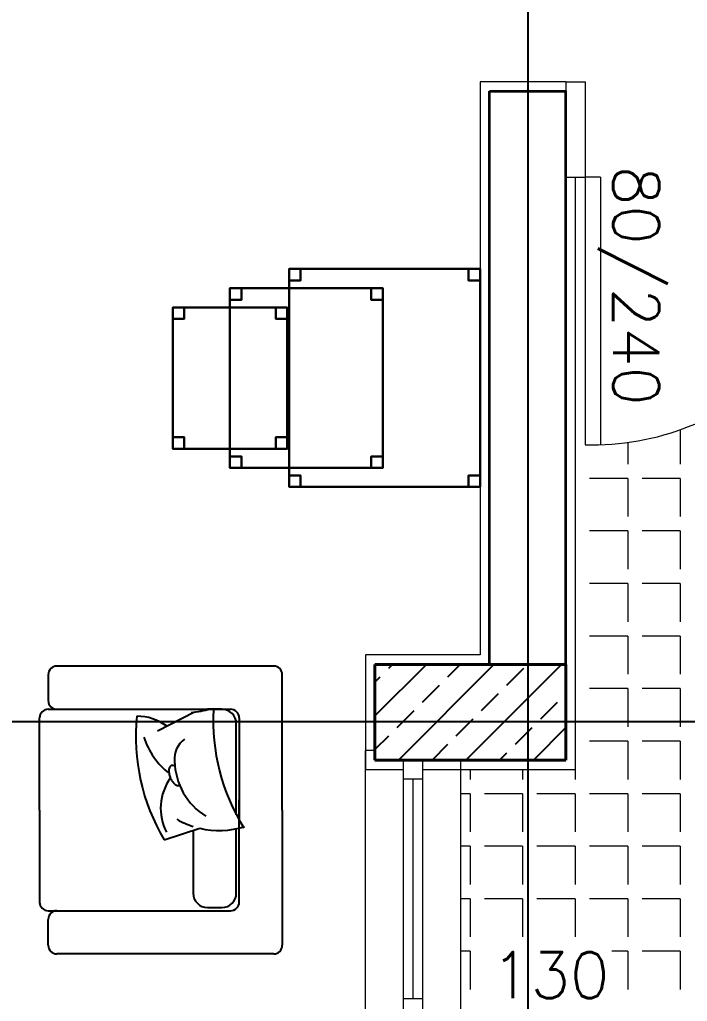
# Model space of a CAD drawing. Header units: inches. Extents: x -7543 to -822, y 102837 to 190349.
# Drawn here: x -829.8299 to -829.795, y 102836.7978 to 102836.8492 of the extents above; entities that cross this region are included whole.
import ezdxf

# ---------------------------------------------------------------- set-up
doc = ezdxf.new("R2010")
doc.units = ezdxf.units.IN
doc.header["$MEASUREMENT"] = 0
doc.linetypes.add('DASHDOTX2', pattern=[2, 1, -0.5, 0, -0.5])
for name, color, linetype, lineweight in [('AKS', 1, 'Continuous', 25), ('İZ DÜŞÜM', 253, 'Continuous', 20), ('KOLON', 2, 'Continuous', 40), ('SIVA', 150, 'Continuous', 15), ('TARAMA', 8, 'Continuous', 25)]:
    doc.layers.add(name, color=color, linetype=linetype, lineweight=lineweight)
for name, color, linetype, lineweight, true_color in [('DUVAR', 7, 'Continuous', 35, 0xfc4642), ('KAPI', 7, 'Continuous', 18, 0xffb360), ('PENCERE', 7, 'Continuous', 18, 0xffb360), ('TEFRİŞ', 7, 'Continuous', 25, 0x78462c)]:
    doc.layers.add(name, color=color, linetype=linetype, lineweight=lineweight, true_color=true_color)
doc.styles.add('TXTX', font='TXTX')

msp = doc.modelspace()

# ---------------------------------------------------------------- linework, layer by layer
at = {"layer": 'AKS', "linetype": 'DASHDOTX2', "ltscale": 10}
for p, q in [((-829.8033199212352, 102837.241780972), (-829.8033199212352, 102836.7293249838)), ((-829.7205326753192, 102836.8124307916), (-830.0911364701894, 102836.8124307916))]:
    msp.add_line(p, q, dxfattribs=at)
at = {"layer": 'DUVAR'}
for p, q in [((-829.8053199212353, 102836.8154307916), (-829.8053199212353, 102836.8454307916)), ((-829.8053199212353, 102836.8454307916), (-829.8013199212353, 102836.8454307916)), ((-829.8013199212353, 102836.8154307916), (-829.8013199212353, 102836.8454307916))]:
    msp.add_line(p, q, dxfattribs=at)
at = {"layer": 'İZ DÜŞÜM'}
for p, q in [((-829.7953379309974, 102836.8277196493), (-829.7953379309974, 102836.8259187661)), ((-829.7980879309973, 102836.8270488106), (-829.7980879309973, 102836.8259187661)), ((-829.7980879309974, 102836.8251687661), (-829.8000879309974, 102836.8251687661)), ((-829.7980879309973, 102836.8251687661), (-829.7980879309973, 102836.8231687661)), ((-829.7953379309974, 102836.8251687661), (-829.7973379309974, 102836.8251687661)), ((-829.7953379309974, 102836.8251687661), (-829.7953379309974, 102836.8231687661)), ((-829.7980879309974, 102836.8224187661), (-829.8000879309974, 102836.8224187661)), ((-829.7980879309973, 102836.8224187661), (-829.7980879309973, 102836.8204187661)), ((-829.7953379309974, 102836.8224187661), (-829.7973379309974, 102836.8224187661)), ((-829.7953379309974, 102836.8224187661), (-829.7953379309974, 102836.8204187661)), ((-829.7980879309974, 102836.8196687661), (-829.8000879309974, 102836.8196687661)), ((-829.7980879309973, 102836.8196687661), (-829.7980879309973, 102836.8176687661)), ((-829.7953379309974, 102836.8196687661), (-829.7973379309974, 102836.8196687661)), ((-829.7953379309974, 102836.8196687661), (-829.7953379309974, 102836.8176687661)), ((-829.7980879309974, 102836.8169187661), (-829.8000879309974, 102836.8169187661)), ((-829.7980879309973, 102836.8169187661), (-829.7980879309973, 102836.8149187661)), ((-829.7953379309974, 102836.8169187661), (-829.7973379309974, 102836.8169187661)), ((-829.7953379309974, 102836.8169187661), (-829.7953379309974, 102836.8149187661)), ((-829.7980879309974, 102836.8141687661), (-829.8000879309974, 102836.8141687661)), ((-829.7980879309973, 102836.8141687661), (-829.7980879309973, 102836.8121687661)), ((-829.7953379309974, 102836.8141687661), (-829.7973379309974, 102836.8141687661)), ((-829.7953379309974, 102836.8141687661), (-829.7953379309974, 102836.8121687661)), ((-829.7980879309974, 102836.8114187661), (-829.8000879309974, 102836.8114187661)), ((-829.7980879309973, 102836.8114187661), (-829.7980879309973, 102836.8094187661)), ((-829.7953379309974, 102836.8114187661), (-829.7973379309974, 102836.8114187661)), ((-829.7953379309974, 102836.8114187661), (-829.7953379309974, 102836.8094187661)), ((-829.8063379309974, 102836.8099307916), (-829.8063379309974, 102836.8094187661)), ((-829.8035879309974, 102836.8099307916), (-829.8035879309974, 102836.8094187661)), ((-829.8008379309974, 102836.8099307916), (-829.8008379309974, 102836.8094187661)), ((-829.8063379309974, 102836.8086687661), (-829.8068199212353, 102836.8086687661)), ((-829.8063379309974, 102836.8086687661), (-829.8063379309974, 102836.8066687661)), ((-829.8035879309974, 102836.8086687661), (-829.8055879309974, 102836.8086687661)), ((-829.8035879309974, 102836.8086687661), (-829.8035879309974, 102836.8066687661)), ((-829.8008379309974, 102836.8086687661), (-829.8028379309974, 102836.8086687661)), ((-829.8008379309974, 102836.8086687661), (-829.8008379309974, 102836.8066687661)), ((-829.7980879309974, 102836.8086687661), (-829.8000879309974, 102836.8086687661)), ((-829.7980879309973, 102836.8086687661), (-829.7980879309973, 102836.8066687661)), ((-829.7953379309974, 102836.8086687661), (-829.7973379309974, 102836.8086687661)), ((-829.7953379309974, 102836.8086687661), (-829.7953379309974, 102836.8066687661)), ((-829.8063379309974, 102836.8059187661), (-829.8068199212353, 102836.8059187661)), ((-829.8063379309974, 102836.8059187661), (-829.8063379309974, 102836.8039187661)), ((-829.8035879309974, 102836.8059187661), (-829.8055879309974, 102836.8059187661)), ((-829.8035879309974, 102836.8059187661), (-829.8035879309974, 102836.8039187661)), ((-829.8008379309974, 102836.8059187661), (-829.8028379309974, 102836.8059187661)), ((-829.8008379309974, 102836.8059187661), (-829.8008379309974, 102836.8039187661)), ((-829.7980879309974, 102836.8059187661), (-829.8000879309974, 102836.8059187661)), ((-829.7980879309973, 102836.8059187661), (-829.7980879309973, 102836.8039187661)), ((-829.7953379309974, 102836.8059187661), (-829.7973379309974, 102836.8059187661)), ((-829.7953379309974, 102836.8059187661), (-829.7953379309974, 102836.8039187661)), ((-829.8063379309974, 102836.8031687661), (-829.8068199212353, 102836.8031687661)), ((-829.8063379309974, 102836.8031687661), (-829.8063379309974, 102836.8011687661)), ((-829.8035879309974, 102836.8031687661), (-829.8055879309974, 102836.8031687661)), ((-829.8035879309974, 102836.8031687661), (-829.8035879309974, 102836.8011687661)), ((-829.8008379309974, 102836.8031687661), (-829.8028379309974, 102836.8031687661)), ((-829.8008379309974, 102836.8031687661), (-829.8008379309974, 102836.8011687661)), ((-829.7980879309974, 102836.8031687661), (-829.8000879309974, 102836.8031687661)), ((-829.7980879309973, 102836.8031687661), (-829.7980879309973, 102836.8011687661)), ((-829.7953379309974, 102836.8031687661), (-829.7973379309974, 102836.8031687661)), ((-829.7953379309974, 102836.8031687661), (-829.7953379309974, 102836.8011687661)), ((-829.8063379309974, 102836.8004187661), (-829.8068199212353, 102836.8004187661)), ((-829.8063379309974, 102836.8004187661), (-829.8063379309974, 102836.7984187661)), ((-829.7980879309974, 102836.8004187661), (-829.7989108933191, 102836.8004187661)), ((-829.7980879309973, 102836.8004187661), (-829.7980879309973, 102836.7984187661)), ((-829.7953379309974, 102836.8004187661), (-829.7973379309974, 102836.8004187661)), ((-829.7953379309974, 102836.8004187661), (-829.7953379309974, 102836.7984187661))]:
    msp.add_line(p, q, dxfattribs=at)
at = {"layer": 'KAPI'}
for p, q in [((-829.8013199212353, 102836.8459307916), (-829.8003199212353, 102836.8459307916)), ((-829.8013199212353, 102836.8459307916), (-829.8013199212353, 102836.8409307916)), ((-829.8003199212353, 102836.8459307916), (-829.8003199212353, 102836.8409307916)), ((-829.8013199212353, 102836.8409307916), (-829.8003199212353, 102836.8409307916)), ((-829.8003199212353, 102836.8409307916), (-829.8003199212353, 102836.8269307916)), ((-829.7995199212353, 102836.8409307916), (-829.8003199212353, 102836.8409307916)), ((-829.7995199212353, 102836.8409307916), (-829.7995199212353, 102836.8269307916))]:
    msp.add_line(p, q, dxfattribs=at)
msp.add_arc((-829.7999199212353, 102836.8405307916), 0.01360588108135596, 268.3153156819658, 1.684684365761425, dxfattribs=at)
at = {"layer": 'KOLON'}
for p, q in [((-829.8113199212353, 102836.8154307916), (-829.8113199212353, 102836.8104307916)), ((-829.8013199212353, 102836.8154307916), (-829.8113199212353, 102836.8154307916)), ((-829.8013199212353, 102836.8104307916), (-829.8013199212353, 102836.8154307916)), ((-829.8113199212353, 102836.8104307916), (-829.8013199212353, 102836.8104307916))]:
    msp.add_line(p, q, dxfattribs=at)
at = {"layer": 'PENCERE'}
for p, q in [((-829.8118199212353, 102836.7844307916), (-829.8118199212353, 102836.8109307916)), ((-829.8113199212353, 102836.8109307916), (-829.8118199212353, 102836.8109307916)), ((-829.8098199212352, 102836.7844307916), (-829.8098199212352, 102836.8104307916)), ((-829.8088199212352, 102836.7844307916), (-829.8088199212352, 102836.8104307916)), ((-829.8068199212353, 102836.7839307916), (-829.8068199212353, 102836.8104307916)), ((-829.8088199212352, 102836.8094307916), (-829.8098199212352, 102836.8094307916)), ((-829.8093199212353, 102836.7979307916), (-829.8093199212353, 102836.8094307916)), ((-829.8088199212352, 102836.7979307916), (-829.8098199212352, 102836.7979307916))]:
    msp.add_line(p, q, dxfattribs=at)
at = {"layer": 'SIVA'}
for p, q in [((-829.8058199212353, 102836.8459307916), (-829.8058199212353, 102836.8159307916)), ((-829.8013199212353, 102836.8459307916), (-829.8058199212353, 102836.8459307916)), ((-829.8008199212353, 102836.8149307916), (-829.8008199212353, 102836.8409307916)), ((-829.8118199212353, 102836.8159307916), (-829.8118199212353, 102836.8099307916)), ((-829.8058199212353, 102836.8159307916), (-829.8118199212353, 102836.8159307916)), ((-829.8008199212353, 102836.8099307916), (-829.8008199212353, 102836.8159307916)), ((-829.8118199212353, 102836.8099307916), (-829.8098199212353, 102836.8099307916)), ((-829.8088199212352, 102836.8099307916), (-829.8008199212353, 102836.8099307916))]:
    msp.add_line(p, q, dxfattribs=at)
at = {"layer": 'TARAMA'}
for p, q in [((-829.8086308961849, 102836.8154307916), (-829.8113199212353, 102836.8127417665)), ((-829.8103986631409, 102836.8154307916), (-829.810616627141, 102836.8152128276)), ((-829.805095362279, 102836.8154307916), (-829.810095362279, 102836.8104307916)), ((-829.8068631292349, 102836.8154307916), (-829.8075230349733, 102836.8147708858)), ((-829.801559828373, 102836.8154307916), (-829.8065598283731, 102836.8104307916)), ((-829.8035455593292, 102836.8152128276), (-829.8044294428056, 102836.8143289441)), ((-829.8110585688793, 102836.8147708858), (-829.8113199212353, 102836.8145095335)), ((-829.8079649767116, 102836.8143289441), (-829.808848860188, 102836.8134450606)), ((-829.8048713845438, 102836.8138870024), (-829.8057552680203, 102836.8130031189)), ((-829.8013199212353, 102836.8139029318), (-829.801335850638, 102836.8138870024)), ((-829.8017777923762, 102836.8134450606), (-829.8026616758527, 102836.8125611772)), ((-829.8092908019263, 102836.8130031189), (-829.8101746854028, 102836.8121192354)), ((-829.8061972097586, 102836.8125611772), (-829.8070810932351, 102836.8116772937)), ((-829.8013199212353, 102836.8121351648), (-829.8030242944671, 102836.8104307916)), ((-829.810616627141, 102836.8116772937), (-829.8113199212353, 102836.8109739996)), ((-829.8031036175909, 102836.8121192354), (-829.8039875010674, 102836.8112353519)), ((-829.8075230349733, 102836.8112353519), (-829.808327595329, 102836.8104307916)), ((-829.8044294428056, 102836.8107934102), (-829.8047920614231, 102836.8104307916))]:
    msp.add_line(p, q, dxfattribs=at)
at = {"layer": 'TEFRİŞ'}
for p, q in [((-829.8166226838852, 102836.8153465497), (-829.8279742670738, 102836.8153465497)), ((-829.8284261788326, 102836.814894638), (-829.8284261788326, 102836.8135389027)), ((-829.8161707721264, 102836.8078146871), (-829.8161707721264, 102836.814894638)), ((-829.8284261788326, 102836.8130869909), (-829.8284261788326, 102836.8130869909)), ((-829.8284261788326, 102836.8130869909), (-829.8279742670738, 102836.8130869909)), ((-829.8279742670738, 102836.8130869909), (-829.818882242679, 102836.8130869909)), ((-829.8227013634526, 102836.8119548364), (-829.8207767298439, 102836.8129550557)), ((-829.8193341544378, 102836.8130869909), (-829.8200873407023, 102836.8130869909)), ((-829.8288780905914, 102836.8078146871), (-829.8288780905914, 102836.8126350792)), ((-829.8185809681731, 102836.8075627913), (-829.8185809681731, 102836.8123338047)), ((-829.8184303309203, 102836.8126350792), (-829.8184303309203, 102836.8072864549)), ((-829.8184303309203, 102836.802994295), (-829.8184303309203, 102836.8083429193)), ((-829.8288780905914, 102836.8078146871), (-829.8288780905914, 102836.802994295)), ((-829.8161707721264, 102836.8078146871), (-829.8161707721264, 102836.8007347362)), ((-829.8223585390455, 102836.8062543778), (-829.820494747362, 102836.8068581201)), ((-829.820840526967, 102836.8067461109), (-829.820840526967, 102836.8034647361)), ((-829.8185809681731, 102836.8034647361), (-829.8185809681731, 102836.8068331677)), ((-829.8284261788327, 102836.8025423832), (-829.8284261788327, 102836.8025423832)), ((-829.8284261788327, 102836.8025423832), (-829.827974267074, 102836.8025423832)), ((-829.827974267074, 102836.8025423832), (-829.818882242679, 102836.8025423832)), ((-829.8200873407025, 102836.8027115498), (-829.8193341544378, 102836.8027115498)), ((-829.8284261788327, 102836.8007347362), (-829.8284261788327, 102836.8020904715)), ((-829.8166226838852, 102836.8002828244), (-829.827974267074, 102836.8002828244))]:
    msp.add_line(p, q, dxfattribs=at)
for centre, radius, start, end in [((-829.8279742670738, 102836.814894638), 0.0004519117587717319, 90, 180), ((-829.8166226838852, 102836.814894638), 0.0004519117587712681, 0, 90), ((-829.8279742670738, 102836.8135389027), 0.0004519117587720102, 180, 270), ((-829.8284261788326, 102836.8126350792), 0.0004519117587713972, 90, 180), ((-829.8133208704227, 102836.8116356355), 0.01051843088521889, 174.0526242545392, 210.7706440412794), ((-829.8237932602058, 102836.8101218365), 0.002603687489061573, 53.39246652886051, 89.76729993397811), ((-829.8212686517682, 102836.8173837205), 0.004470957498263652, 274.1439993847167, 287.1396593463033), ((-829.8200873407023, 102836.8123338047), 0.0007531862646177561, 90, 120.0676189974086), ((-829.8092713107179, 102836.8124584697), 0.01051843088521889, 176.6486302151388, 211.9956363379085), ((-829.8193341544378, 102836.8123338047), 0.0007531862646186308, 0, 90), ((-829.818882242679, 102836.8126350792), 0.0004519117587718246, 0, 90), ((-829.8197709234316, 102836.8127615317), 0.00381843382496293, 197.386094196907, 232.3615506442107), ((-829.8205176866635, 102836.810487813), 0.001299108500386251, 126.7017608840446, 185.2308347547944), ((-829.8217137808233, 102836.8098820051), 0.0003987088869424537, 151.7054510547437, 175.4503480548234), ((-829.8219372625591, 102836.8100023102), 0.0001449030524805356, 111.797262170454, 151.7054510547437), ((-829.8219372625592, 102836.8100023102), 0.000144903052449773, 71.88907332983811, 111.7972621600513), ((-829.8220161600552, 102836.8097610788), 0.0003987088870465313, 56.24163279306573, 71.88907335199369), ((-829.8183326912974, 102836.8104413835), 0.003479438900663807, 181.1858424350218, 238.0943667824572), ((-829.8214217120445, 102836.8098587641), 0.0006917008929700983, 175.4503480548234, 190.2044783375813), ((-829.8210021328628, 102836.8099342922), 0.001118023750526282, 190.2044783375813, 201.7972622180267), ((-829.8198290449197, 102836.8079048624), 0.002714633946096135, 144.1663467494167, 207.5382473939806), ((-829.8210021328626, 102836.8099342922), 0.00111802375063117, 201.797262218196, 213.3900460558133), ((-829.8213580883556, 102836.8096996715), 0.0006917008929874529, 213.3900460552755, 228.1441763819839), ((-829.8215535897552, 102836.8094814434), 0.0003987088870213372, 228.1441763929326, 251.8890733492077), ((-829.8216324872513, 102836.809240212), 0.0001449030524480476, 251.8890733270521, 291.7972621600513), ((-829.8216324872515, 102836.809240212), 0.0001449030523310703, 291.7972622079749, 303.9886898127005), ((-829.8194809198958, 102836.8112126138), 0.004470957498263652, 240.3082084667163, 252.2961233552792), ((-829.8194809198958, 102836.8112126138), 0.004470957498263652, 256.8936961505719, 287.2718737911055), ((-829.8200873407025, 102836.8034647361), 0.0007531862646188495, 180, 270), ((-829.8193341544378, 102836.8034647361), 0.0007531862646188495, 270, 0), ((-829.8284261788326, 102836.802994295), 0.0004519117587716158, 180, 270), ((-829.818882242679, 102836.802994295), 0.0004519117587718345, 270, 0), ((-829.827974267074, 102836.8020904715), 0.0004519117587718345, 90, 180), ((-829.827974267074, 102836.8007347362), 0.0004519117587716158, 180, 270), ((-829.8166226838852, 102836.8007347362), 0.0004519117587709598, 270, 0)]:
    msp.add_arc(centre, radius, start, end, dxfattribs=at)
for points in [[(-829.8158199212353, 102836.8361307916), (-829.8158199212353, 102836.8361307916, -0.0114), (-829.8158199212353, 102836.8355307916, -0.0114), (-829.8158199212353, 102836.8355307916)], [(-829.8158199212353, 102836.8361307916, -0.0114), (-829.8158199212353, 102836.8361307916, -0.0114), (-829.8158199212353, 102836.8355307916, -0.0114)], [(-829.8152199212352, 102836.8355307916, -0.0114), (-829.8158199212353, 102836.8355307916, -0.0114), (-829.8158199212353, 102836.8361307916, -0.0114), (-829.8152199212352, 102836.8361307916, -0.0114)], [(-829.8152199212352, 102836.8361307916, -0.0114), (-829.8158199212353, 102836.8361307916, -0.0114), (-829.8158199212353, 102836.8361307916), (-829.8152199212352, 102836.8361307916)], [(-829.8152199212352, 102836.8361307916), (-829.8158199212353, 102836.8361307916), (-829.8158199212353, 102836.8355307916), (-829.8152199212352, 102836.8355307916)], [(-829.8158199212353, 102836.8361307916, 0.0004000000000000014), (-829.8158199212353, 102836.8361307916), (-829.8158199212353, 102836.8247307916), (-829.8158199212353, 102836.8247307916, 0.0004000000000000014)], [(-829.8158199212353, 102836.8361307916), (-829.8158199212353, 102836.8361307916), (-829.8158199212353, 102836.8247307916)], [(-829.8058199212353, 102836.8247307916), (-829.8158199212353, 102836.8247307916), (-829.8158199212353, 102836.8361307916), (-829.8058199212353, 102836.8361307916)], [(-829.8058199212353, 102836.8361307916), (-829.8158199212353, 102836.8361307916), (-829.8158199212353, 102836.8361307916, 0.0004000000000000014), (-829.8058199212353, 102836.8361307916, 0.0004000000000000014)], [(-829.8058199212353, 102836.8361307916, 0.0004000000000000014), (-829.8158199212353, 102836.8361307916, 0.0004000000000000014), (-829.8158199212353, 102836.8247307916, 0.0004000000000000014), (-829.8058199212353, 102836.8247307916, 0.0004000000000000014)], [(-829.8152199212352, 102836.8355307916), (-829.8152199212352, 102836.8355307916, -0.0114), (-829.8152199212352, 102836.8361307916, -0.0114), (-829.8152199212352, 102836.8361307916)], [(-829.8152199212352, 102836.8361307916), (-829.8152199212352, 102836.8361307916, -0.0114), (-829.8152199212352, 102836.8361307916)], [(-829.8152199212352, 102836.8361307916), (-829.8152199212352, 102836.8361307916), (-829.8152199212352, 102836.8355307916)], [(-829.8064199212353, 102836.8361307916), (-829.8064199212353, 102836.8361307916, -0.0114), (-829.8064199212353, 102836.8355307916, -0.0114), (-829.8064199212353, 102836.8355307916)], [(-829.8064199212353, 102836.8361307916, -0.0114), (-829.8064199212353, 102836.8361307916, -0.0114), (-829.8064199212353, 102836.8355307916, -0.0114)], [(-829.8058199212353, 102836.8355307916, -0.0114), (-829.8064199212353, 102836.8355307916, -0.0114), (-829.8064199212353, 102836.8361307916, -0.0114), (-829.8058199212353, 102836.8361307916, -0.0114)], [(-829.8058199212353, 102836.8361307916, -0.0114), (-829.8064199212353, 102836.8361307916, -0.0114), (-829.8064199212353, 102836.8361307916), (-829.8058199212353, 102836.8361307916)], [(-829.8058199212353, 102836.8361307916), (-829.8064199212353, 102836.8361307916), (-829.8064199212353, 102836.8355307916), (-829.8058199212353, 102836.8355307916)], [(-829.8058199212353, 102836.8247307916, 0.0004000000000000014), (-829.8058199212353, 102836.8247307916), (-829.8058199212353, 102836.8361307916), (-829.8058199212353, 102836.8361307916, 0.0004000000000000014)], [(-829.8058199212353, 102836.8361307916, 0.0004000000000000014), (-829.8058199212353, 102836.8361307916), (-829.8058199212353, 102836.8361307916, 0.0004000000000000014)], [(-829.8058199212353, 102836.8361307916, 0.0004000000000000014), (-829.8058199212353, 102836.8361307916, 0.0004000000000000014), (-829.8058199212353, 102836.8247307916, 0.0004000000000000014)], [(-829.8058199212353, 102836.8355307916), (-829.8058199212353, 102836.8355307916, -0.0114), (-829.8058199212353, 102836.8361307916, -0.0114), (-829.8058199212353, 102836.8361307916)], [(-829.8058199212353, 102836.8361307916), (-829.8058199212353, 102836.8361307916, -0.0114), (-829.8058199212353, 102836.8361307916)], [(-829.8058199212353, 102836.8361307916), (-829.8058199212353, 102836.8361307916), (-829.8058199212353, 102836.8355307916)], [(-829.8158199212353, 102836.8355307916), (-829.8158199212353, 102836.8355307916, -0.0114), (-829.8152199212352, 102836.8355307916, -0.0114), (-829.8152199212352, 102836.8355307916)], [(-829.8158199212353, 102836.8355307916, -0.0114), (-829.8158199212353, 102836.8355307916, -0.0114), (-829.8158199212353, 102836.8355307916, -0.0114), (-829.8152199212352, 102836.8355307916, -0.0114)], [(-829.8064199212353, 102836.8355307916), (-829.8064199212353, 102836.8355307916, -0.0114), (-829.8058199212353, 102836.8355307916, -0.0114), (-829.8058199212353, 102836.8355307916)], [(-829.8064199212353, 102836.8355307916, -0.0114), (-829.8064199212353, 102836.8355307916, -0.0114), (-829.8064199212353, 102836.8355307916, -0.0114), (-829.8058199212353, 102836.8355307916, -0.0114)], [(-829.8189115812353, 102836.8351230516, -0.0007999999999999986), (-829.8189115812353, 102836.8351230516, -0.001199999999999999), (-829.8189115812353, 102836.8257230516, -0.001199999999999999), (-829.8189115812353, 102836.8257230516, -0.0007999999999999986)], [(-829.8189115812353, 102836.8351230516, -0.001199999999999999), (-829.8189115812353, 102836.8351230516, -0.001199999999999999), (-829.8189115812353, 102836.8257230516, -0.001199999999999999)], [(-829.8109115812352, 102836.8257230516, -0.001199999999999999), (-829.8189115812353, 102836.8257230516, -0.001199999999999999), (-829.8189115812353, 102836.8351230516, -0.001199999999999999), (-829.8109115812352, 102836.8351230516, -0.001199999999999999)], [(-829.8109115812352, 102836.8351230516, -0.001199999999999999), (-829.8189115812353, 102836.8351230516, -0.001199999999999999), (-829.8189115812353, 102836.8351230516, -0.0007999999999999986), (-829.8109115812352, 102836.8351230516, -0.0007999999999999986)], [(-829.8109115812352, 102836.8351230516, -0.0007999999999999986), (-829.8189115812353, 102836.8351230516, -0.0007999999999999986), (-829.8189115812353, 102836.8257230516, -0.0007999999999999986), (-829.8109115812352, 102836.8257230516, -0.0007999999999999986)], [(-829.8189115812353, 102836.8351230516, -0.001199999999999999), (-829.8189115812353, 102836.8351230516, -0.0114), (-829.8189115812353, 102836.8345230516, -0.0114), (-829.8189115812353, 102836.8345230516, -0.001199999999999999)], [(-829.8189115812353, 102836.8351230516, -0.0114), (-829.8189115812353, 102836.8351230516, -0.0114), (-829.8189115812353, 102836.8345230516, -0.0114)], [(-829.8183115812353, 102836.8345230516, -0.0114), (-829.8189115812353, 102836.8345230516, -0.0114), (-829.8189115812353, 102836.8351230516, -0.0114), (-829.8183115812353, 102836.8351230516, -0.0114)], [(-829.8183115812353, 102836.8351230516, -0.0114), (-829.8189115812353, 102836.8351230516, -0.0114), (-829.8189115812353, 102836.8351230516, -0.001199999999999999), (-829.8183115812353, 102836.8351230516, -0.001199999999999999)], [(-829.8183115812353, 102836.8351230516, -0.001199999999999999), (-829.8189115812353, 102836.8351230516, -0.001199999999999999), (-829.8189115812353, 102836.8345230516, -0.001199999999999999), (-829.8183115812353, 102836.8345230516, -0.001199999999999999)], [(-829.8183115812353, 102836.8345230516, -0.001199999999999999), (-829.8183115812353, 102836.8345230516, -0.0114), (-829.8183115812353, 102836.8351230516, -0.0114), (-829.8183115812353, 102836.8351230516, -0.001199999999999999)], [(-829.8183115812353, 102836.8351230516, -0.001199999999999999), (-829.8183115812353, 102836.8351230516, -0.0114), (-829.8183115812353, 102836.8351230516, -0.001199999999999999)], [(-829.8183115812353, 102836.8351230516, -0.001199999999999999), (-829.8183115812353, 102836.8351230516, -0.001199999999999999), (-829.8183115812353, 102836.8345230516, -0.001199999999999999)], [(-829.8115115812352, 102836.8351230516, -0.001199999999999999), (-829.8115115812352, 102836.8351230516, -0.0114), (-829.8115115812352, 102836.8345230516, -0.0114), (-829.8115115812352, 102836.8345230516, -0.001199999999999999)], [(-829.8115115812352, 102836.8351230516, -0.0114), (-829.8115115812352, 102836.8351230516, -0.0114), (-829.8115115812352, 102836.8345230516, -0.0114)], [(-829.8109115812352, 102836.8345230516, -0.0114), (-829.8115115812352, 102836.8345230516, -0.0114), (-829.8115115812352, 102836.8351230516, -0.0114), (-829.8109115812352, 102836.8351230516, -0.0114)], [(-829.8109115812352, 102836.8351230516, -0.0114), (-829.8115115812352, 102836.8351230516, -0.0114), (-829.8115115812352, 102836.8351230516, -0.001199999999999999), (-829.8109115812352, 102836.8351230516, -0.001199999999999999)], [(-829.8109115812352, 102836.8351230516, -0.001199999999999999), (-829.8115115812352, 102836.8351230516, -0.001199999999999999), (-829.8115115812352, 102836.8345230516, -0.001199999999999999), (-829.8109115812352, 102836.8345230516, -0.001199999999999999)], [(-829.8109115812352, 102836.8257230516, -0.0007999999999999986), (-829.8109115812352, 102836.8257230516, -0.001199999999999999), (-829.8109115812352, 102836.8351230516, -0.001199999999999999), (-829.8109115812352, 102836.8351230516, -0.0007999999999999986)], [(-829.8109115812352, 102836.8351230516, -0.0007999999999999986), (-829.8109115812352, 102836.8351230516, -0.001199999999999999), (-829.8109115812352, 102836.8351230516, -0.0007999999999999986)], [(-829.8109115812352, 102836.8351230516, -0.0007999999999999986), (-829.8109115812352, 102836.8351230516, -0.0007999999999999986), (-829.8109115812352, 102836.8257230516, -0.0007999999999999986)], [(-829.8109115812352, 102836.8345230516, -0.001199999999999999), (-829.8109115812352, 102836.8345230516, -0.0114), (-829.8109115812352, 102836.8351230516, -0.0114), (-829.8109115812352, 102836.8351230516, -0.001199999999999999)], [(-829.8109115812352, 102836.8351230516, -0.001199999999999999), (-829.8109115812352, 102836.8351230516, -0.0114), (-829.8109115812352, 102836.8351230516, -0.001199999999999999)], [(-829.8109115812352, 102836.8351230516, -0.001199999999999999), (-829.8109115812352, 102836.8351230516, -0.001199999999999999), (-829.8109115812352, 102836.8345230516, -0.001199999999999999)], [(-829.8189115812353, 102836.8345230516, -0.001199999999999999), (-829.8189115812353, 102836.8345230516, -0.0114), (-829.8183115812353, 102836.8345230516, -0.0114), (-829.8183115812353, 102836.8345230516, -0.001199999999999999)], [(-829.8189115812353, 102836.8345230516, -0.0114), (-829.8189115812353, 102836.8345230516, -0.0114), (-829.8189115812353, 102836.8345230516, -0.0114), (-829.8183115812353, 102836.8345230516, -0.0114)], [(-829.8115115812352, 102836.8345230516, -0.001199999999999999), (-829.8115115812352, 102836.8345230516, -0.0114), (-829.8109115812352, 102836.8345230516, -0.0114), (-829.8109115812352, 102836.8345230516, -0.001199999999999999)], [(-829.8115115812352, 102836.8345230516, -0.0114), (-829.8115115812352, 102836.8345230516, -0.0114), (-829.8115115812352, 102836.8345230516, -0.0114), (-829.8109115812352, 102836.8345230516, -0.0114)], [(-829.8219115812353, 102836.8341230516, -0.002399999999999999), (-829.8219115812353, 102836.8341230516, -0.0114), (-829.8219115812353, 102836.8335230516, -0.0114), (-829.8219115812353, 102836.8335230516, -0.002399999999999999)], [(-829.8219115812353, 102836.8341230516, -0.0114), (-829.8219115812353, 102836.8341230516, -0.0114), (-829.8219115812353, 102836.8335230516, -0.0114)], [(-829.8213115812352, 102836.8335230516, -0.0114), (-829.8219115812353, 102836.8335230516, -0.0114), (-829.8219115812353, 102836.8341230516, -0.0114), (-829.8213115812352, 102836.8341230516, -0.0114)], [(-829.8213115812352, 102836.8341230516, -0.0114), (-829.8219115812353, 102836.8341230516, -0.0114), (-829.8219115812353, 102836.8341230516, -0.002399999999999999), (-829.8213115812352, 102836.8341230516, -0.002399999999999999)], [(-829.8213115812352, 102836.8341230516, -0.002399999999999999), (-829.8219115812353, 102836.8341230516, -0.002399999999999999), (-829.8219115812353, 102836.8335230516, -0.002399999999999999), (-829.8213115812352, 102836.8335230516, -0.002399999999999999)], [(-829.8219115812353, 102836.8341230516, -0.001999999999999999), (-829.8219115812353, 102836.8341230516, -0.002399999999999999), (-829.8219115812353, 102836.8267230516, -0.002399999999999999), (-829.8219115812353, 102836.8267230516, -0.001999999999999999)], [(-829.8219115812353, 102836.8341230516, -0.002399999999999999), (-829.8219115812353, 102836.8341230516, -0.002399999999999999), (-829.8219115812353, 102836.8267230516, -0.002399999999999999)], [(-829.8159115812352, 102836.8267230516, -0.002399999999999999), (-829.8219115812353, 102836.8267230516, -0.002399999999999999), (-829.8219115812353, 102836.8341230516, -0.002399999999999999), (-829.8159115812352, 102836.8341230516, -0.002399999999999999)], [(-829.8159115812352, 102836.8341230516, -0.002399999999999999), (-829.8219115812353, 102836.8341230516, -0.002399999999999999), (-829.8219115812353, 102836.8341230516, -0.001999999999999999), (-829.8159115812352, 102836.8341230516, -0.001999999999999999)], [(-829.8159115812352, 102836.8341230516, -0.001999999999999999), (-829.8219115812353, 102836.8341230516, -0.001999999999999999), (-829.8219115812353, 102836.8267230516, -0.001999999999999999), (-829.8159115812352, 102836.8267230516, -0.001999999999999999)], [(-829.8213115812352, 102836.8335230516, -0.002399999999999999), (-829.8213115812352, 102836.8335230516, -0.0114), (-829.8213115812352, 102836.8341230516, -0.0114), (-829.8213115812352, 102836.8341230516, -0.002399999999999999)], [(-829.8213115812352, 102836.8341230516, -0.002399999999999999), (-829.8213115812352, 102836.8341230516, -0.0114), (-829.8213115812352, 102836.8341230516, -0.002399999999999999)], [(-829.8213115812352, 102836.8341230516, -0.002399999999999999), (-829.8213115812352, 102836.8341230516, -0.002399999999999999), (-829.8213115812352, 102836.8335230516, -0.002399999999999999)], [(-829.8165115812353, 102836.8341230516, -0.002399999999999999), (-829.8165115812353, 102836.8341230516, -0.0114), (-829.8165115812353, 102836.8335230516, -0.0114), (-829.8165115812353, 102836.8335230516, -0.002399999999999999)], [(-829.8165115812353, 102836.8341230516, -0.0114), (-829.8165115812353, 102836.8341230516, -0.0114), (-829.8165115812353, 102836.8335230516, -0.0114)], [(-829.8159115812352, 102836.8335230516, -0.0114), (-829.8165115812353, 102836.8335230516, -0.0114), (-829.8165115812353, 102836.8341230516, -0.0114), (-829.8159115812352, 102836.8341230516, -0.0114)], [(-829.8159115812352, 102836.8341230516, -0.0114), (-829.8165115812353, 102836.8341230516, -0.0114), (-829.8165115812353, 102836.8341230516, -0.002399999999999999), (-829.8159115812352, 102836.8341230516, -0.002399999999999999)], [(-829.8159115812352, 102836.8341230516, -0.002399999999999999), (-829.8165115812353, 102836.8341230516, -0.002399999999999999), (-829.8165115812353, 102836.8335230516, -0.002399999999999999), (-829.8159115812352, 102836.8335230516, -0.002399999999999999)], [(-829.8159115812352, 102836.8335230516, -0.002399999999999999), (-829.8159115812352, 102836.8335230516, -0.0114), (-829.8159115812352, 102836.8341230516, -0.0114), (-829.8159115812352, 102836.8341230516, -0.002399999999999999)], [(-829.8159115812352, 102836.8341230516, -0.002399999999999999), (-829.8159115812352, 102836.8341230516, -0.0114), (-829.8159115812352, 102836.8341230516, -0.002399999999999999)], [(-829.8159115812352, 102836.8341230516, -0.002399999999999999), (-829.8159115812352, 102836.8341230516, -0.002399999999999999), (-829.8159115812352, 102836.8335230516, -0.002399999999999999)], [(-829.8159115812352, 102836.8267230516, -0.001999999999999999), (-829.8159115812352, 102836.8267230516, -0.002399999999999999), (-829.8159115812352, 102836.8341230516, -0.002399999999999999), (-829.8159115812352, 102836.8341230516, -0.001999999999999999)], [(-829.8159115812352, 102836.8341230516, -0.001999999999999999), (-829.8159115812352, 102836.8341230516, -0.002399999999999999), (-829.8159115812352, 102836.8341230516, -0.001999999999999999)], [(-829.8159115812352, 102836.8341230516, -0.001999999999999999), (-829.8159115812352, 102836.8341230516, -0.001999999999999999), (-829.8159115812352, 102836.8267230516, -0.001999999999999999)], [(-829.8219115812353, 102836.8335230516, -0.002399999999999999), (-829.8219115812353, 102836.8335230516, -0.0114), (-829.8213115812352, 102836.8335230516, -0.0114), (-829.8213115812352, 102836.8335230516, -0.002399999999999999)], [(-829.8219115812353, 102836.8335230516, -0.0114), (-829.8219115812353, 102836.8335230516, -0.0114), (-829.8219115812353, 102836.8335230516, -0.0114), (-829.8213115812352, 102836.8335230516, -0.0114)], [(-829.8165115812353, 102836.8335230516, -0.002399999999999999), (-829.8165115812353, 102836.8335230516, -0.0114), (-829.8159115812352, 102836.8335230516, -0.0114), (-829.8159115812352, 102836.8335230516, -0.002399999999999999)], [(-829.8165115812353, 102836.8335230516, -0.0114), (-829.8165115812353, 102836.8335230516, -0.0114), (-829.8165115812353, 102836.8335230516, -0.0114), (-829.8159115812352, 102836.8335230516, -0.0114)], [(-829.8219115812353, 102836.8273230516, -0.002399999999999999), (-829.8219115812353, 102836.8273230516, -0.0114), (-829.8219115812353, 102836.8267230516, -0.0114), (-829.8219115812353, 102836.8267230516, -0.002399999999999999)], [(-829.8219115812353, 102836.8273230516, -0.0114), (-829.8219115812353, 102836.8273230516, -0.0114), (-829.8219115812353, 102836.8267230516, -0.0114)], [(-829.8213115812352, 102836.8267230516, -0.0114), (-829.8219115812353, 102836.8267230516, -0.0114), (-829.8219115812353, 102836.8273230516, -0.0114), (-829.8213115812352, 102836.8273230516, -0.0114)], [(-829.8213115812352, 102836.8273230516, -0.0114), (-829.8219115812353, 102836.8273230516, -0.0114), (-829.8219115812353, 102836.8273230516, -0.002399999999999999), (-829.8213115812352, 102836.8273230516, -0.002399999999999999)], [(-829.8213115812352, 102836.8273230516, -0.002399999999999999), (-829.8219115812353, 102836.8273230516, -0.002399999999999999), (-829.8219115812353, 102836.8267230516, -0.002399999999999999), (-829.8213115812352, 102836.8267230516, -0.002399999999999999)], [(-829.8213115812352, 102836.8267230516, -0.002399999999999999), (-829.8213115812352, 102836.8267230516, -0.0114), (-829.8213115812352, 102836.8273230516, -0.0114), (-829.8213115812352, 102836.8273230516, -0.002399999999999999)], [(-829.8213115812352, 102836.8273230516, -0.002399999999999999), (-829.8213115812352, 102836.8273230516, -0.0114), (-829.8213115812352, 102836.8273230516, -0.002399999999999999)], [(-829.8213115812352, 102836.8273230516, -0.002399999999999999), (-829.8213115812352, 102836.8273230516, -0.002399999999999999), (-829.8213115812352, 102836.8267230516, -0.002399999999999999)], [(-829.8165115812353, 102836.8273230516, -0.002399999999999999), (-829.8165115812353, 102836.8273230516, -0.0114), (-829.8165115812353, 102836.8267230516, -0.0114), (-829.8165115812353, 102836.8267230516, -0.002399999999999999)], [(-829.8165115812353, 102836.8273230516, -0.0114), (-829.8165115812353, 102836.8273230516, -0.0114), (-829.8165115812353, 102836.8267230516, -0.0114)], [(-829.8159115812352, 102836.8267230516, -0.0114), (-829.8165115812353, 102836.8267230516, -0.0114), (-829.8165115812353, 102836.8273230516, -0.0114), (-829.8159115812352, 102836.8273230516, -0.0114)], [(-829.8159115812352, 102836.8273230516, -0.0114), (-829.8165115812353, 102836.8273230516, -0.0114), (-829.8165115812353, 102836.8273230516, -0.002399999999999999), (-829.8159115812352, 102836.8273230516, -0.002399999999999999)], [(-829.8159115812352, 102836.8273230516, -0.002399999999999999), (-829.8165115812353, 102836.8273230516, -0.002399999999999999), (-829.8165115812353, 102836.8267230516, -0.002399999999999999), (-829.8159115812352, 102836.8267230516, -0.002399999999999999)], [(-829.8159115812352, 102836.8267230516, -0.002399999999999999), (-829.8159115812352, 102836.8267230516, -0.0114), (-829.8159115812352, 102836.8273230516, -0.0114), (-829.8159115812352, 102836.8273230516, -0.002399999999999999)], [(-829.8159115812352, 102836.8273230516, -0.002399999999999999), (-829.8159115812352, 102836.8273230516, -0.0114), (-829.8159115812352, 102836.8273230516, -0.002399999999999999)], [(-829.8159115812352, 102836.8273230516, -0.002399999999999999), (-829.8159115812352, 102836.8273230516, -0.002399999999999999), (-829.8159115812352, 102836.8267230516, -0.002399999999999999)], [(-829.8219115812353, 102836.8267230516, -0.002399999999999999), (-829.8219115812353, 102836.8267230516, -0.0114), (-829.8213115812352, 102836.8267230516, -0.0114), (-829.8213115812352, 102836.8267230516, -0.002399999999999999)], [(-829.8219115812353, 102836.8267230516, -0.0114), (-829.8219115812353, 102836.8267230516, -0.0114), (-829.8219115812353, 102836.8267230516, -0.0114), (-829.8213115812352, 102836.8267230516, -0.0114)], [(-829.8219115812353, 102836.8267230516, -0.001999999999999999), (-829.8219115812353, 102836.8267230516, -0.002399999999999999), (-829.8159115812352, 102836.8267230516, -0.002399999999999999), (-829.8159115812352, 102836.8267230516, -0.001999999999999999)], [(-829.8219115812353, 102836.8267230516, -0.002399999999999999), (-829.8219115812353, 102836.8267230516, -0.002399999999999999), (-829.8219115812353, 102836.8267230516, -0.002399999999999999), (-829.8159115812352, 102836.8267230516, -0.002399999999999999)], [(-829.8165115812353, 102836.8267230516, -0.002399999999999999), (-829.8165115812353, 102836.8267230516, -0.0114), (-829.8159115812352, 102836.8267230516, -0.0114), (-829.8159115812352, 102836.8267230516, -0.002399999999999999)], [(-829.8165115812353, 102836.8267230516, -0.0114), (-829.8165115812353, 102836.8267230516, -0.0114), (-829.8165115812353, 102836.8267230516, -0.0114), (-829.8159115812352, 102836.8267230516, -0.0114)], [(-829.8189115812353, 102836.8263230516, -0.001199999999999999), (-829.8189115812353, 102836.8263230516, -0.0114), (-829.8189115812353, 102836.8257230516, -0.0114), (-829.8189115812353, 102836.8257230516, -0.001199999999999999)], [(-829.8189115812353, 102836.8263230516, -0.0114), (-829.8189115812353, 102836.8263230516, -0.0114), (-829.8189115812353, 102836.8257230516, -0.0114)], [(-829.8183115812353, 102836.8257230516, -0.0114), (-829.8189115812353, 102836.8257230516, -0.0114), (-829.8189115812353, 102836.8263230516, -0.0114), (-829.8183115812353, 102836.8263230516, -0.0114)], [(-829.8183115812353, 102836.8263230516, -0.0114), (-829.8189115812353, 102836.8263230516, -0.0114), (-829.8189115812353, 102836.8263230516, -0.001199999999999999), (-829.8183115812353, 102836.8263230516, -0.001199999999999999)], [(-829.8183115812353, 102836.8263230516, -0.001199999999999999), (-829.8189115812353, 102836.8263230516, -0.001199999999999999), (-829.8189115812353, 102836.8257230516, -0.001199999999999999), (-829.8183115812353, 102836.8257230516, -0.001199999999999999)], [(-829.8183115812353, 102836.8257230516, -0.001199999999999999), (-829.8183115812353, 102836.8257230516, -0.0114), (-829.8183115812353, 102836.8263230516, -0.0114), (-829.8183115812353, 102836.8263230516, -0.001199999999999999)], [(-829.8183115812353, 102836.8263230516, -0.001199999999999999), (-829.8183115812353, 102836.8263230516, -0.0114), (-829.8183115812353, 102836.8263230516, -0.001199999999999999)], [(-829.8183115812353, 102836.8263230516, -0.001199999999999999), (-829.8183115812353, 102836.8263230516, -0.001199999999999999), (-829.8183115812353, 102836.8257230516, -0.001199999999999999)], [(-829.8115115812352, 102836.8263230516, -0.001199999999999999), (-829.8115115812352, 102836.8263230516, -0.0114), (-829.8115115812352, 102836.8257230516, -0.0114), (-829.8115115812352, 102836.8257230516, -0.001199999999999999)], [(-829.8115115812352, 102836.8263230516, -0.0114), (-829.8115115812352, 102836.8263230516, -0.0114), (-829.8115115812352, 102836.8257230516, -0.0114)], [(-829.8109115812352, 102836.8257230516, -0.0114), (-829.8115115812352, 102836.8257230516, -0.0114), (-829.8115115812352, 102836.8263230516, -0.0114), (-829.8109115812352, 102836.8263230516, -0.0114)], [(-829.8109115812352, 102836.8263230516, -0.0114), (-829.8115115812352, 102836.8263230516, -0.0114), (-829.8115115812352, 102836.8263230516, -0.001199999999999999), (-829.8109115812352, 102836.8263230516, -0.001199999999999999)], [(-829.8109115812352, 102836.8263230516, -0.001199999999999999), (-829.8115115812352, 102836.8263230516, -0.001199999999999999), (-829.8115115812352, 102836.8257230516, -0.001199999999999999), (-829.8109115812352, 102836.8257230516, -0.001199999999999999)], [(-829.8109115812352, 102836.8257230516, -0.001199999999999999), (-829.8109115812352, 102836.8257230516, -0.0114), (-829.8109115812352, 102836.8263230516, -0.0114), (-829.8109115812352, 102836.8263230516, -0.001199999999999999)], [(-829.8109115812352, 102836.8263230516, -0.001199999999999999), (-829.8109115812352, 102836.8263230516, -0.0114), (-829.8109115812352, 102836.8263230516, -0.001199999999999999)], [(-829.8109115812352, 102836.8263230516, -0.001199999999999999), (-829.8109115812352, 102836.8263230516, -0.001199999999999999), (-829.8109115812352, 102836.8257230516, -0.001199999999999999)], [(-829.8189115812353, 102836.8257230516, -0.0007999999999999986), (-829.8189115812353, 102836.8257230516, -0.001199999999999999), (-829.8109115812352, 102836.8257230516, -0.001199999999999999), (-829.8109115812352, 102836.8257230516, -0.0007999999999999986)], [(-829.8189115812353, 102836.8257230516, -0.001199999999999999), (-829.8189115812353, 102836.8257230516, -0.001199999999999999), (-829.8189115812353, 102836.8257230516, -0.001199999999999999), (-829.8109115812352, 102836.8257230516, -0.001199999999999999)], [(-829.8189115812353, 102836.8257230516, -0.001199999999999999), (-829.8189115812353, 102836.8257230516, -0.0114), (-829.8183115812353, 102836.8257230516, -0.0114), (-829.8183115812353, 102836.8257230516, -0.001199999999999999)], [(-829.8189115812353, 102836.8257230516, -0.0114), (-829.8189115812353, 102836.8257230516, -0.0114), (-829.8189115812353, 102836.8257230516, -0.0114), (-829.8183115812353, 102836.8257230516, -0.0114)], [(-829.8115115812352, 102836.8257230516, -0.001199999999999999), (-829.8115115812352, 102836.8257230516, -0.0114), (-829.8109115812352, 102836.8257230516, -0.0114), (-829.8109115812352, 102836.8257230516, -0.001199999999999999)], [(-829.8115115812352, 102836.8257230516, -0.0114), (-829.8115115812352, 102836.8257230516, -0.0114), (-829.8115115812352, 102836.8257230516, -0.0114), (-829.8109115812352, 102836.8257230516, -0.0114)], [(-829.8158199212353, 102836.8253307916), (-829.8158199212353, 102836.8253307916, -0.0114), (-829.8158199212353, 102836.8247307916, -0.0114), (-829.8158199212353, 102836.8247307916)], [(-829.8158199212353, 102836.8253307916, -0.0114), (-829.8158199212353, 102836.8253307916, -0.0114), (-829.8158199212353, 102836.8247307916, -0.0114)], [(-829.8152199212352, 102836.8247307916, -0.0114), (-829.8158199212353, 102836.8247307916, -0.0114), (-829.8158199212353, 102836.8253307916, -0.0114), (-829.8152199212352, 102836.8253307916, -0.0114)], [(-829.8152199212352, 102836.8253307916, -0.0114), (-829.8158199212353, 102836.8253307916, -0.0114), (-829.8158199212353, 102836.8253307916), (-829.8152199212352, 102836.8253307916)], [(-829.8152199212352, 102836.8253307916), (-829.8158199212353, 102836.8253307916), (-829.8158199212353, 102836.8247307916), (-829.8152199212352, 102836.8247307916)], [(-829.8152199212352, 102836.8247307916), (-829.8152199212352, 102836.8247307916, -0.0114), (-829.8152199212352, 102836.8253307916, -0.0114), (-829.8152199212352, 102836.8253307916)], [(-829.8152199212352, 102836.8253307916), (-829.8152199212352, 102836.8253307916, -0.0114), (-829.8152199212352, 102836.8253307916)], [(-829.8152199212352, 102836.8253307916), (-829.8152199212352, 102836.8253307916), (-829.8152199212352, 102836.8247307916)], [(-829.8064199212353, 102836.8253307916), (-829.8064199212353, 102836.8253307916, -0.0114), (-829.8064199212353, 102836.8247307916, -0.0114), (-829.8064199212353, 102836.8247307916)], [(-829.8064199212353, 102836.8253307916, -0.0114), (-829.8064199212353, 102836.8253307916, -0.0114), (-829.8064199212353, 102836.8247307916, -0.0114)], [(-829.8058199212353, 102836.8247307916, -0.0114), (-829.8064199212353, 102836.8247307916, -0.0114), (-829.8064199212353, 102836.8253307916, -0.0114), (-829.8058199212353, 102836.8253307916, -0.0114)], [(-829.8058199212353, 102836.8253307916, -0.0114), (-829.8064199212353, 102836.8253307916, -0.0114), (-829.8064199212353, 102836.8253307916), (-829.8058199212353, 102836.8253307916)], [(-829.8058199212353, 102836.8253307916), (-829.8064199212353, 102836.8253307916), (-829.8064199212353, 102836.8247307916), (-829.8058199212353, 102836.8247307916)], [(-829.8058199212353, 102836.8247307916), (-829.8058199212353, 102836.8247307916, -0.0114), (-829.8058199212353, 102836.8253307916, -0.0114), (-829.8058199212353, 102836.8253307916)], [(-829.8058199212353, 102836.8253307916), (-829.8058199212353, 102836.8253307916, -0.0114), (-829.8058199212353, 102836.8253307916)], [(-829.8058199212353, 102836.8253307916), (-829.8058199212353, 102836.8253307916), (-829.8058199212353, 102836.8247307916)], [(-829.8158199212353, 102836.8247307916), (-829.8158199212353, 102836.8247307916, -0.0114), (-829.8152199212352, 102836.8247307916, -0.0114), (-829.8152199212352, 102836.8247307916)], [(-829.8158199212353, 102836.8247307916, -0.0114), (-829.8158199212353, 102836.8247307916, -0.0114), (-829.8158199212353, 102836.8247307916, -0.0114), (-829.8152199212352, 102836.8247307916, -0.0114)], [(-829.8158199212353, 102836.8247307916, 0.0004000000000000014), (-829.8158199212353, 102836.8247307916), (-829.8058199212353, 102836.8247307916), (-829.8058199212353, 102836.8247307916, 0.0004000000000000014)], [(-829.8158199212353, 102836.8247307916), (-829.8158199212353, 102836.8247307916), (-829.8158199212353, 102836.8247307916), (-829.8058199212353, 102836.8247307916)], [(-829.8064199212353, 102836.8247307916), (-829.8064199212353, 102836.8247307916, -0.0114), (-829.8058199212353, 102836.8247307916, -0.0114), (-829.8058199212353, 102836.8247307916)], [(-829.8064199212353, 102836.8247307916, -0.0114), (-829.8064199212353, 102836.8247307916, -0.0114), (-829.8064199212353, 102836.8247307916, -0.0114), (-829.8058199212353, 102836.8247307916, -0.0114)]]:
    msp.add_3dface(points, dxfattribs=at)

# ---------------------------------------------------------------- texts
at = {"layer": 'KAPI', "style": 'TXTX'}
msp.add_text('80/240', height=0.002399999999999999, rotation=270, dxfattribs=at).set_placement((-829.798848384216, 102836.8415210209))
at = {"layer": 'PENCERE', "style": 'TXTX'}
msp.add_text('130', height=0.0024, dxfattribs=at).set_placement((-829.8052251790334, 102836.7979747283))

doc.saveas('drawing.dxf')
